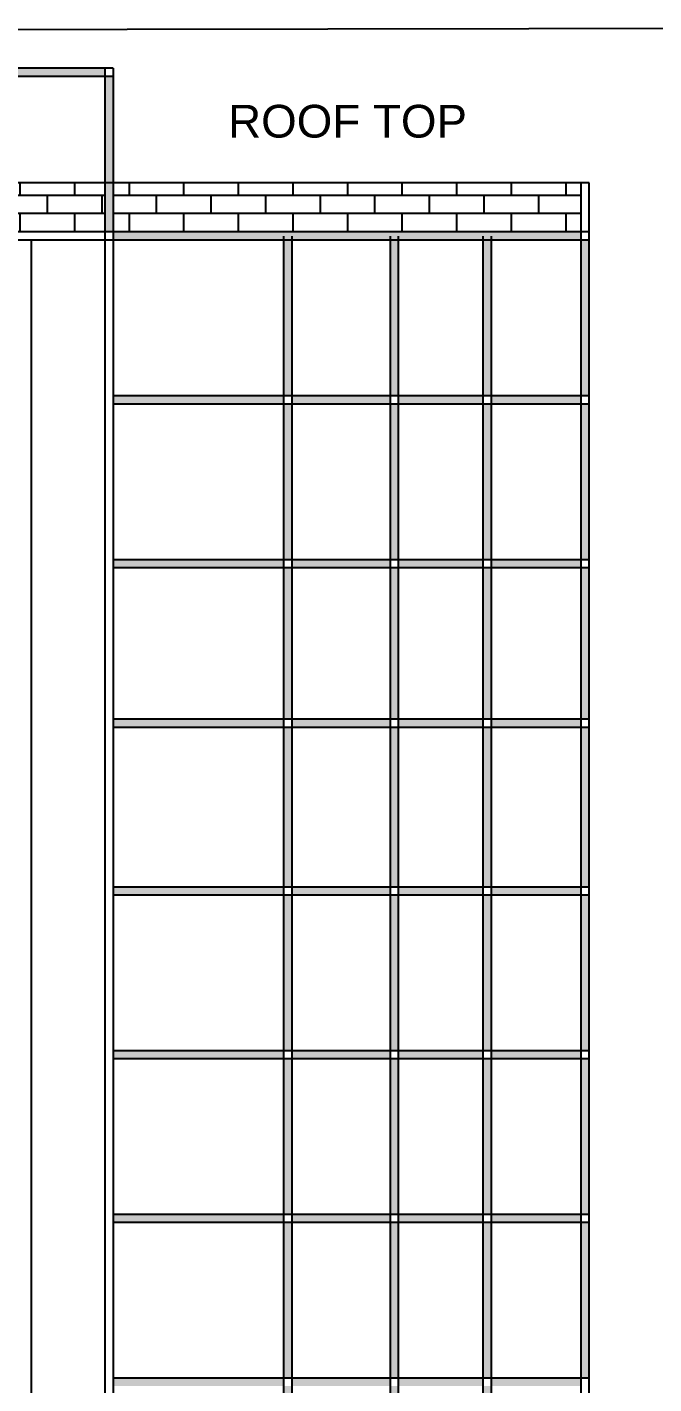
# Model space of a CAD drawing. Header units: inches. Extents: x 2674 to 28325, y -8016 to 21827.
# Drawn here: x 16655 to 17574, y 19589 to 21579 of the extents above; entities that cross this region are included whole.
import ezdxf

# ---------------------------------------------------------------- set-up
doc = ezdxf.new("R2010")
doc.units = ezdxf.units.IN
doc.header["$MEASUREMENT"] = 0
doc.styles.get("Standard").update_dxf_attribs({"font": 'arial.ttf', "height": 12})
pattern_1 = [(50, (8845.225, 22479.4), (14.345204, -1.255043), [1.5, -16.5]), (355, (8845.225, 22479.4), (-2.775027, 15.043843), [1.2, -13.2]), (100.45144, (8846.421, 22479.295), (11.570177, 13.7888), [1.274804, -14.022842]), (46.1842, (8845.225, 22483.4), (21.344827, -3.310386), [2.25, -24.75]), (96.63564, (8847.004, 22483.124), (18.69324, 19.48237), [1.912207, -21.034275]), (351.18416, (8845.225, 22483.4), (18.69324, 19.48237), [1.8, -19.8]), (21, (8847.225, 22482.4), (11.938141, -8.052378), [1.5, -16.5]), (326, (8847.225, 22482.4), (4.866307, 14.503), [1.2, -13.2]), (71.45144, (8848.22, 22481.729), (16.804448, 6.450623), [1.274804, -14.022842]), (37.5, (8845.2255, 22479.4), (0.243197, 6.657877), [0, -13.04, 0, -13.4, 0, -13.25]), (7.5, (8845.2255, 22479.4), (5.261391, 7.888234), [0, -7.64, 0, -12.74, 0, -5.05]), (327.5, (8840.7655, 22479.4), (10.6764487, -0.4510974), [0, -5, 0, -15.6, 0, -20.7]), (317.5, (8838.765, 22479.4), (11.663723, 2.0021), [0, -6.5, 0, -10.36, 0, -14.7])]

msp = doc.modelspace()

# ---------------------------------------------------------------- hatches: boundary and pattern name
at = {"transparency": 33554687}
h = msp.add_hatch(dxfattribs=at)
h.set_pattern_fill('AR-CONC', color=256, scale=2)
h.set_pattern_definition(pattern_1)
h.paths.add_polyline_path([(16433.44, 21506.39), (16421.44, 21506.39), (16421.44, 21350.39), (16433.44, 21350.39)])
h.paths.add_polyline_path([(16433.44, 21350.39), (16421.44, 21350.39), (16421.44, 21278.39), (16433.44, 21278.39)])
h.paths.add_polyline_path([(16781.44, 21506.39), (16769.44, 21506.39), (16769.44, 21350.39), (16781.44, 21350.39)])
h.paths.add_polyline_path([(16781.44, 21350.39), (16769.44, 21350.39), (16769.44, 21278.39), (16781.44, 21278.39)])
h.paths.add_polyline_path([(16769.44, 21518.39), (16433.44, 21518.39), (16433.44, 21506.39), (16769.44, 21506.39)])
h = msp.add_hatch(dxfattribs=at)
h.set_pattern_fill('AR-BRSTD', color=256, scale=10)
h.set_pattern_definition([(0, (8845.225, 22479.4), (0, 26.67), []), (90, (8845.225, 22479.4), (-40, 26.67), [26.67, -26.67])])
h.paths.add_polyline_path([(15787.36, 21350.39), (15787.36, 21278.39), (16421.44, 21278.39), (16421.44, 21350.39)])
h.paths.add_polyline_path([(16433.44, 21350.39), (16433.44, 21278.39), (16769.44, 21278.39), (16769.44, 21350.39)])
h.paths.add_polyline_path([(16781.44, 21350.39), (16781.44, 21278.39), (17467.36, 21278.39), (17467.36, 21350.39)])
h = msp.add_hatch(dxfattribs=at)
h.set_pattern_fill('AR-CONC', color=256, scale=2)
h.set_pattern_definition(pattern_1)
h.paths.add_polyline_path([(17043.28, 21026.39), (17031.28, 21026.39), (17031.28, 20798.39), (17043.28, 20798.39)])
h.paths.add_polyline_path([(17467.36, 21278.39), (16781.44, 21278.39), (16781.44, 21266.39), (17467.36, 21266.39)])
h.paths.add_polyline_path([(17031.28, 21038.39), (16781.44, 21038.39), (16781.44, 21026.39), (17031.28, 21026.39)])
h.paths.add_polyline_path([(17031.28, 20798.39), (16781.44, 20798.39), (16781.44, 20786.39), (17031.28, 20786.39)])
h.paths.add_polyline_path([(17031.28, 20564.39), (16781.44, 20564.39), (16781.44, 20552.39), (17031.28, 20552.39)])
h.paths.add_polyline_path([(17031.28, 20318.39), (16781.44, 20318.39), (16781.44, 20306.39), (17031.28, 20306.39)])
h.paths.add_polyline_path([(17031.28, 20078.39), (16781.44, 20078.39), (16781.44, 20066.39), (17031.28, 20066.39)])
h.paths.add_polyline_path([(17031.28, 19838.39), (16781.44, 19838.39), (16781.44, 19826.39), (17031.28, 19826.39)])
h = msp.add_hatch(dxfattribs=at)
h.set_pattern_fill('AR-CONC', color=256, scale=2)
h.set_pattern_definition(pattern_1)
h.paths.add_polyline_path([(16833.28, 21278.39), (17467.36, 21278.39), (17467.36, 21266.39), (16833.28, 21266.39)])
h.paths.add_polyline_path([(17335.36, 21038.39), (17467.36, 21038.39), (17467.36, 21026.39), (17335.36, 21026.39)])
h.paths.add_polyline_path([(17199.28, 21038.39), (17323.36, 21038.39), (17323.36, 21026.39), (17199.28, 21026.39)])
h.paths.add_polyline_path([(17043.28, 21038.39), (17187.28, 21038.39), (17187.28, 21026.39), (17043.28, 21026.39)])
h.paths.add_polyline_path([(16833.28, 21038.39), (17031.28, 21038.39), (17031.28, 21026.39), (16833.28, 21026.39)])
h.paths.add_polyline_path([(17335.36, 20798.39), (17467.36, 20798.39), (17467.36, 20786.39), (17335.36, 20786.39)])
h.paths.add_polyline_path([(17199.28, 20798.39), (17323.36, 20798.39), (17323.36, 20786.39), (17199.28, 20786.39)])
h.paths.add_polyline_path([(17043.28, 20798.39), (17187.28, 20798.39), (17187.28, 20786.39), (17043.28, 20786.39)])
h.paths.add_polyline_path([(16833.28, 20798.39), (17031.28, 20798.39), (17031.28, 20786.39), (16833.28, 20786.39)])
h = msp.add_hatch(dxfattribs=at)
h.set_pattern_fill('AR-CONC', color=256, scale=2)
h.set_pattern_definition(pattern_1)
h.paths.add_polyline_path([(17043.28, 19346.39), (17031.28, 19346.39), (17031.28, 19118.39), (17043.28, 19118.39)])
h.paths.add_polyline_path([(17043.28, 21266.39), (17031.28, 21266.39), (17031.28, 21038.39), (17043.28, 21038.39)])
h = msp.add_hatch(dxfattribs=at)
h.set_pattern_fill('AR-CONC', color=256, scale=2)
h.set_pattern_definition(pattern_1)
h.paths.add_polyline_path([(17187.28, 20066.39), (17199.28, 20066.39), (17199.28, 19838.39), (17187.28, 19838.39)])
h.paths.add_polyline_path([(17187.28, 20306.39), (17199.28, 20306.39), (17199.28, 20078.39), (17187.28, 20078.39)])
h.paths.add_polyline_path([(17187.28, 20552.39), (17199.28, 20552.39), (17199.28, 20318.39), (17187.28, 20318.39)])
h.paths.add_polyline_path([(17187.28, 20786.39), (17199.28, 20786.39), (17199.28, 20564.39), (17187.28, 20564.39)])
h.paths.add_polyline_path([(17187.28, 21026.39), (17199.28, 21026.39), (17199.28, 20798.39), (17187.28, 20798.39)])
h.paths.add_polyline_path([(17187.28, 21266.39), (17199.28, 21266.39), (17199.28, 21038.39), (17187.28, 21038.39)])
h = msp.add_hatch(dxfattribs=at)
h.set_pattern_fill('AR-CONC', color=256, scale=2)
h.set_pattern_definition(pattern_1)
h.paths.add_polyline_path([(17323.36, 19106.39), (17335.36, 19106.39), (17335.36, 18872.39), (17323.36, 18872.39)])
h.paths.add_polyline_path([(17323.36, 19346.39), (17335.36, 19346.39), (17335.36, 19118.39), (17323.36, 19118.39)])
h.paths.add_polyline_path([(17323.36, 19586.39), (17335.36, 19586.39), (17335.36, 19358.39), (17323.36, 19358.39)])
h.paths.add_polyline_path([(17323.36, 19826.39), (17335.36, 19826.39), (17335.36, 19598.39), (17323.36, 19598.39)])
h.paths.add_polyline_path([(17323.36, 20066.39), (17335.36, 20066.39), (17335.36, 19838.39), (17323.36, 19838.39)])
h.paths.add_polyline_path([(17323.36, 20306.39), (17335.36, 20306.39), (17335.36, 20078.39), (17323.36, 20078.39)])
h.paths.add_polyline_path([(17323.36, 20552.39), (17335.36, 20552.39), (17335.36, 20318.39), (17323.36, 20318.39)])
h.paths.add_polyline_path([(17323.36, 20786.39), (17335.36, 20786.39), (17335.36, 20564.39), (17323.36, 20564.39)])
h.paths.add_polyline_path([(17323.36, 21026.39), (17335.36, 21026.39), (17335.36, 20798.39), (17323.36, 20798.39)])
h.paths.add_polyline_path([(17323.36, 21266.39), (17335.36, 21266.39), (17335.36, 21038.39), (17323.36, 21038.39)])
h = msp.add_hatch(dxfattribs=at)
h.set_pattern_fill('AR-CONC', color=256, scale=2)
h.set_pattern_definition(pattern_1)
h.paths.add_polyline_path([(17467.36, 21026.39), (17479.36, 21026.39), (17479.36, 20798.39), (17467.36, 20798.39)])
h.paths.add_polyline_path([(17467.36, 21266.39), (17479.36, 21266.39), (17479.36, 21038.39), (17467.36, 21038.39)])
h = msp.add_hatch(dxfattribs=at)
h.set_pattern_fill('AR-CONC', color=256, scale=2)
h.set_pattern_definition(pattern_1)
h.paths.add_polyline_path([(17031.28, 19598.39), (16781.44, 19598.39), (16781.44, 19586.39), (17031.28, 19586.39)])
h.paths.add_polyline_path([(17031.28, 19358.39), (16781.44, 19358.39), (16781.44, 19346.39), (17031.28, 19346.39)])
h.paths.add_polyline_path([(17031.28, 19118.39), (16781.44, 19118.39), (16781.44, 19106.39), (17031.28, 19106.39)])
h.paths.add_polyline_path([(17043.28, 19106.39), (17031.28, 19106.39), (17031.28, 18872.39), (17043.28, 18872.39)])
h.paths.add_polyline_path([(17043.28, 19586.39), (17031.28, 19586.39), (17031.28, 19358.39), (17043.28, 19358.39)])
h.paths.add_polyline_path([(17043.28, 19826.39), (17031.28, 19826.39), (17031.28, 19598.39), (17043.28, 19598.39)])
h.paths.add_polyline_path([(17043.28, 20066.39), (17031.28, 20066.39), (17031.28, 19838.39), (17043.28, 19838.39)])
h.paths.add_polyline_path([(17043.28, 20306.39), (17031.28, 20306.39), (17031.28, 20078.39), (17043.28, 20078.39)])
h.paths.add_polyline_path([(17043.28, 20552.39), (17031.28, 20552.39), (17031.28, 20318.39), (17043.28, 20318.39)])
h.paths.add_polyline_path([(17043.28, 20786.39), (17031.28, 20786.39), (17031.28, 20564.39), (17043.28, 20564.39)])
h = msp.add_hatch(dxfattribs=at)
h.set_pattern_fill('AR-CONC', color=256, scale=2)
h.set_pattern_definition(pattern_1)
h.paths.add_polyline_path([(17467.36, 19826.39), (17479.36, 19826.39), (17479.36, 19598.39), (17467.36, 19598.39)])
h.paths.add_polyline_path([(17467.36, 20066.39), (17479.36, 20066.39), (17479.36, 19838.39), (17467.36, 19838.39)])
h.paths.add_polyline_path([(17467.36, 20306.39), (17479.36, 20306.39), (17479.36, 20078.39), (17467.36, 20078.39)])
h.paths.add_polyline_path([(17467.36, 20552.39), (17479.36, 20552.39), (17479.36, 20318.39), (17467.36, 20318.39)])
h.paths.add_polyline_path([(17467.36, 20786.39), (17479.36, 20786.39), (17479.36, 20564.39), (17467.36, 20564.39)])
h = msp.add_hatch(dxfattribs=at)
h.set_pattern_fill('AR-CONC', color=256, scale=2)
h.set_pattern_definition(pattern_1)
h.paths.add_polyline_path([(17335.36, 20564.39), (17467.36, 20564.39), (17467.36, 20552.39), (17335.36, 20552.39)])
h.paths.add_polyline_path([(17199.28, 20564.39), (17323.36, 20564.39), (17323.36, 20552.39), (17199.28, 20552.39)])
h.paths.add_polyline_path([(17043.28, 20564.39), (17187.28, 20564.39), (17187.28, 20552.39), (17043.28, 20552.39)])
h.paths.add_polyline_path([(16833.28, 20564.39), (17031.28, 20564.39), (17031.28, 20552.39), (16833.28, 20552.39)])
h.paths.add_polyline_path([(17335.36, 20318.39), (17467.36, 20318.39), (17467.36, 20306.39), (17335.36, 20306.39)])
h.paths.add_polyline_path([(17199.28, 20318.39), (17323.36, 20318.39), (17323.36, 20306.39), (17199.28, 20306.39)])
h.paths.add_polyline_path([(17043.28, 20318.39), (17187.28, 20318.39), (17187.28, 20306.39), (17043.28, 20306.39)])
h.paths.add_polyline_path([(16833.28, 20318.39), (17031.28, 20318.39), (17031.28, 20306.39), (16833.28, 20306.39)])
h.paths.add_polyline_path([(17335.36, 20078.39), (17467.36, 20078.39), (17467.36, 20066.39), (17335.36, 20066.39)])
h.paths.add_polyline_path([(17199.28, 20078.39), (17323.36, 20078.39), (17323.36, 20066.39), (17199.28, 20066.39)])
h.paths.add_polyline_path([(17043.28, 20078.39), (17187.28, 20078.39), (17187.28, 20066.39), (17043.28, 20066.39)])
h.paths.add_polyline_path([(16833.28, 20078.39), (17031.28, 20078.39), (17031.28, 20066.39), (16833.28, 20066.39)])
h = msp.add_hatch(dxfattribs=at)
h.set_pattern_fill('AR-CONC', color=256, scale=2)
h.set_pattern_definition(pattern_1)
h.paths.add_polyline_path([(17335.36, 19838.39), (17467.36, 19838.39), (17467.36, 19826.39), (17335.36, 19826.39)])
h.paths.add_polyline_path([(17199.28, 19838.39), (17323.36, 19838.39), (17323.36, 19826.39), (17199.28, 19826.39)])
h.paths.add_polyline_path([(17043.28, 19838.39), (17187.28, 19838.39), (17187.28, 19826.39), (17043.28, 19826.39)])
h.paths.add_polyline_path([(16833.28, 19838.39), (17031.28, 19838.39), (17031.28, 19826.39), (16833.28, 19826.39)])
h.paths.add_polyline_path([(16833.28, 19598.39), (17031.28, 19598.39), (17031.28, 19586.39), (16833.28, 19586.39)])
h.paths.add_polyline_path([(17043.28, 19598.39), (17187.28, 19598.39), (17187.28, 19586.39), (17043.28, 19586.39)])
h.paths.add_polyline_path([(17199.28, 19598.39), (17323.36, 19598.39), (17323.36, 19586.39), (17199.28, 19586.39)])
h.paths.add_polyline_path([(17335.36, 19598.39), (17467.36, 19598.39), (17467.36, 19586.39), (17335.36, 19586.39)])
h.paths.add_polyline_path([(17335.36, 19358.39), (17467.36, 19358.39), (17467.36, 19346.39), (17335.36, 19346.39)])
h.paths.add_polyline_path([(17199.28, 19358.39), (17323.36, 19358.39), (17323.36, 19346.39), (17199.28, 19346.39)])
h.paths.add_polyline_path([(17043.28, 19358.39), (17187.28, 19358.39), (17187.28, 19346.39), (17043.28, 19346.39)])
h.paths.add_polyline_path([(16833.28, 19358.39), (17031.28, 19358.39), (17031.28, 19346.39), (16833.28, 19346.39)])
h.paths.add_polyline_path([(17335.36, 19118.39), (17467.36, 19118.39), (17467.36, 19106.39), (17335.36, 19106.39)])
h.paths.add_polyline_path([(17199.28, 19118.39), (17323.36, 19118.39), (17323.36, 19106.39), (17199.28, 19106.39)])
h.paths.add_polyline_path([(17043.28, 19118.39), (17187.28, 19118.39), (17187.28, 19106.39), (17043.28, 19106.39)])
h.paths.add_polyline_path([(16833.28, 19118.39), (17031.28, 19118.39), (17031.28, 19106.39), (16833.28, 19106.39)])
h = msp.add_hatch(dxfattribs=at)
h.set_pattern_fill('AR-CONC', color=256, scale=2)
h.set_pattern_definition(pattern_1)
h.paths.add_polyline_path([(17187.28, 19106.39), (17199.28, 19106.39), (17199.28, 18872.39), (17187.28, 18872.39)])
h.paths.add_polyline_path([(17187.28, 19346.39), (17199.28, 19346.39), (17199.28, 19118.39), (17187.28, 19118.39)])
h.paths.add_polyline_path([(17187.28, 19586.39), (17199.28, 19586.39), (17199.28, 19358.39), (17187.28, 19358.39)])
h.paths.add_polyline_path([(17187.28, 19826.39), (17199.28, 19826.39), (17199.28, 19598.39), (17187.28, 19598.39)])

# ---------------------------------------------------------------- linework, layer by layer
for p, q in [((16781.44, 21518.39), (16421.44, 21518.39)), ((16781.44, 21506.39), (16421.44, 21506.39)), ((16769.44, 21518.39), (16769.44, 18872.39)), ((16781.44, 21518.39), (16781.44, 18872.39)), ((17479.36, 21350.39), (15775.36, 21350.39)), ((17467.36, 18860.39), (17467.36, 21350.39)), ((17479.36, 18860.39), (17479.36, 21350.39)), ((17479.36, 21278.39), (15775.36, 21278.39)), ((17479.36, 21266.39), (15775.36, 21266.39)), ((16661.44, 21266.39), (16661.44, 18872.39)), ((17031.28, 21272.39), (17031.28, 18872.39)), ((17043.28, 21272.39), (17043.28, 18872.39)), ((17187.28, 21272.39), (17187.28, 18872.39)), ((17199.28, 21272.39), (17199.28, 18872.39)), ((17323.36, 21272.39), (17323.36, 18872.39)), ((17335.36, 21272.39), (17335.36, 18872.39)), ((16781.44, 21038.39), (17479.36, 21038.39)), ((16781.44, 21026.39), (17479.36, 21026.39)), ((16781.44, 20798.39), (17479.36, 20798.39)), ((16781.44, 20786.39), (17479.36, 20786.39)), ((16781.44, 20564.39), (17479.36, 20564.39)), ((16781.44, 20552.39), (17479.36, 20552.39)), ((16781.44, 20552.39), (17479.36, 20552.39)), ((16781.44, 20318.39), (17479.36, 20318.39)), ((16781.44, 20306.39), (17479.36, 20306.39)), ((16781.44, 20078.39), (17479.36, 20078.39)), ((16781.44, 20066.39), (17479.36, 20066.39)), ((16781.44, 19838.39), (17479.36, 19838.39)), ((16781.44, 19826.39), (17479.36, 19826.39)), ((16781.44, 19598.39), (17479.36, 19598.39))]:
    msp.add_line(p, q)
msp.add_lwpolyline([(18569.67, 18539.25), (15329.19, 18534.03), (15328.47, 21573.54), (18568.96, 21578.76)], close=True)

# ---------------------------------------------------------------- texts
at = {"insert": (16949.97, 21464.81), "char_height": 48, "attachment_point": 1}
msp.add_mtext_dynamic_manual_height_columns('ROOF TOP', width=1096.6847, gutter_width=240, heights=[0], dxfattribs=at)

doc.saveas('drawing.dxf')
